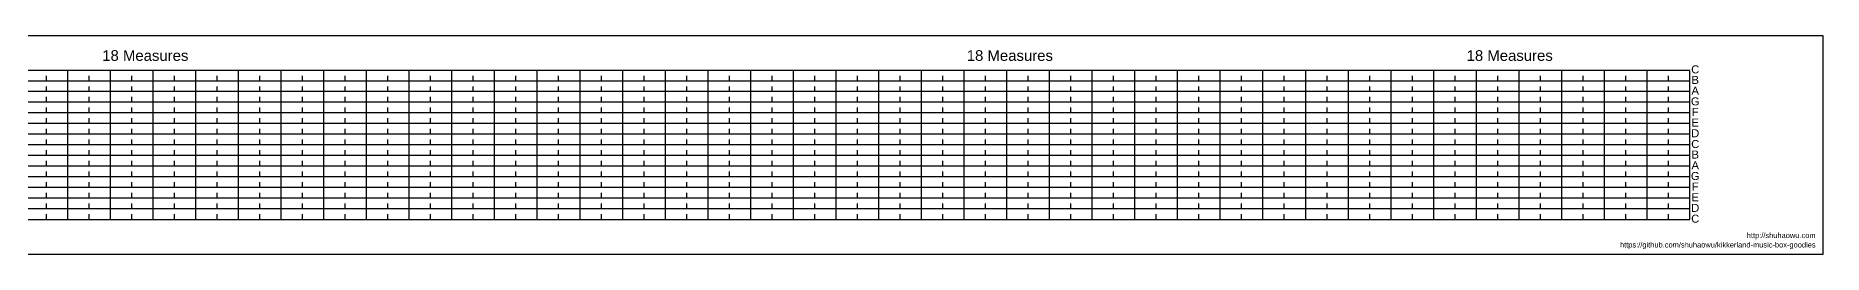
# Model space of a CAD drawing. Header units: inches. Extents: x 8.5 to 75.8, y 11.5 to 15.6.
# Drawn here: x 42.3 to 75.8, y 11.49 to 15.59 of the extents above; entities that cross this region are included whole.
import ezdxf

# ---------------------------------------------------------------- set-up
doc = ezdxf.new("R2010")
doc.units = ezdxf.units.IN
doc.header["$LTSCALE"] = 0.7
doc.header["$MEASUREMENT"] = 0
doc.linetypes.add('HIDDEN2', pattern=[0.1875, 0.125, -0.0625])
for name, color, linetype in [('8th Notes', 7, 'HIDDEN2'), ('Horizontal Lines', 7, 'Continuous'), ('Labels', 7, 'Continuous'), ('Quarter Notes', 7, 'Continuous')]:
    doc.layers.add(name, color=color, linetype=linetype)
doc.styles.get("Standard").update_dxf_attribs({"font": 'arial.ttf'})

msp = doc.modelspace()

# ---------------------------------------------------------------- linework, layer by layer
for p, q in [((75.8, 15.59), (10, 15.59)), ((75.8, 11.49), (75.8, 15.59)), ((10, 11.49), (75.8, 11.49))]:
    msp.add_line(p, q)
at = {"layer": '8th Notes'}
for p, q in [((42.5, 12.14), (42.5, 14.94)), ((43.3, 12.14), (43.3, 14.94)), ((44.1, 12.14), (44.1, 14.94)), ((44.9, 12.14), (44.9, 14.94)), ((45.7, 12.14), (45.7, 14.94)), ((46.5, 12.14), (46.5, 14.94)), ((47.3, 12.14), (47.3, 14.94)), ((48.1, 12.14), (48.1, 14.94)), ((48.9, 12.14), (48.9, 14.94)), ((49.7, 12.14), (49.7, 14.94)), ((50.5, 12.14), (50.5, 14.94)), ((51.3, 12.14), (51.3, 14.94)), ((52.1, 12.14), (52.1, 14.94)), ((52.9, 12.14), (52.9, 14.94)), ((53.7, 12.14), (53.7, 14.94)), ((54.5, 12.14), (54.5, 14.94)), ((55.3, 12.14), (55.3, 14.94)), ((56.1, 12.14), (56.1, 14.94)), ((56.9, 12.14), (56.9, 14.94)), ((57.7, 12.14), (57.7, 14.94)), ((58.5, 12.14), (58.5, 14.94)), ((59.3, 12.14), (59.3, 14.94)), ((60.1, 12.14), (60.1, 14.94)), ((60.9, 12.14), (60.9, 14.94)), ((61.7, 12.14), (61.7, 14.94)), ((62.5, 12.14), (62.5, 14.94)), ((63.3, 12.14), (63.3, 14.94)), ((64.1, 12.14), (64.1, 14.94)), ((64.9, 12.14), (64.9, 14.94)), ((65.7, 12.14), (65.7, 14.94)), ((66.5, 12.14), (66.5, 14.94)), ((67.3, 12.14), (67.3, 14.94)), ((68.1, 12.14), (68.1, 14.94)), ((68.9, 12.14), (68.9, 14.94)), ((69.7, 12.14), (69.7, 14.94)), ((70.5, 12.14), (70.5, 14.94)), ((71.3, 12.14), (71.3, 14.94)), ((72.1, 12.14), (72.1, 14.94)), ((72.9, 12.14), (72.9, 14.94))]:
    msp.add_line(p, q, dxfattribs=at)
at = {"layer": 'Horizontal Lines'}
for p, q in [((73.3, 14.94), (12.5, 14.94)), ((42.9, 12.14), (42.9, 14.94)), ((43.7, 12.14), (43.7, 14.94)), ((44.5, 12.14), (44.5, 14.94)), ((45.3, 12.14), (45.3, 14.94)), ((46.1, 12.14), (46.1, 14.94)), ((46.9, 12.14), (46.9, 14.94)), ((47.7, 12.14), (47.7, 14.94)), ((48.5, 12.14), (48.5, 14.94)), ((49.3, 12.14), (49.3, 14.94)), ((50.1, 12.14), (50.1, 14.94)), ((50.9, 12.14), (50.9, 14.94)), ((51.7, 12.14), (51.7, 14.94)), ((52.5, 12.14), (52.5, 14.94)), ((53.3, 12.14), (53.3, 14.94)), ((54.1, 12.14), (54.1, 14.94)), ((54.9, 12.14), (54.9, 14.94)), ((56.5, 12.14), (56.5, 14.94)), ((57.3, 12.14), (57.3, 14.94)), ((58.1, 12.14), (58.1, 14.94)), ((59.7, 12.14), (59.7, 14.94)), ((60.5, 12.14), (60.5, 14.94)), ((61.3, 12.14), (61.3, 14.94)), ((62.9, 12.14), (62.9, 14.94)), ((63.7, 12.14), (63.7, 14.94)), ((64.5, 12.14), (64.5, 14.94)), ((66.1, 12.14), (66.1, 14.94)), ((66.9, 12.14), (66.9, 14.94)), ((67.7, 12.14), (67.7, 14.94)), ((69.3, 12.14), (69.3, 14.94)), ((70.1, 12.14), (70.1, 14.94)), ((70.9, 12.14), (70.9, 14.94)), ((72.5, 12.14), (72.5, 14.94)), ((73.3, 12.14), (73.3, 14.94)), ((73.3, 12.14), (73.3, 14.94)), ((73.3, 14.74), (12.5, 14.74)), ((73.3, 14.54), (12.5, 14.54)), ((73.3, 14.34), (12.5, 14.34)), ((73.3, 14.14), (12.5, 14.14)), ((73.3, 13.94), (12.5, 13.94)), ((73.3, 13.74), (12.5, 13.74)), ((73.3, 13.54), (12.5, 13.54)), ((73.3, 13.34), (12.5, 13.34)), ((73.3, 13.14), (12.5, 13.14)), ((73.3, 12.94), (12.5, 12.94)), ((73.3, 12.74), (12.5, 12.74)), ((73.3, 12.54), (12.5, 12.54)), ((73.3, 12.34), (12.5, 12.34)), ((12.5, 12.14), (73.3, 12.14))]:
    msp.add_line(p, q, dxfattribs=at)
at = {"layer": 'Quarter Notes'}
for p, q in [((55.7, 12.14), (55.7, 14.94)), ((58.9, 12.14), (58.9, 14.94)), ((62.1, 12.14), (62.1, 14.94)), ((65.3, 12.14), (65.3, 14.94)), ((68.5, 12.14), (68.5, 14.94)), ((71.7, 12.14), (71.7, 14.94))]:
    msp.add_line(p, q, dxfattribs=at)

# ---------------------------------------------------------------- texts
at = {"char_height": 0.1, "attachment_point": 3}
for s, insert in [('http://shuhaowu.com', (75.656, 11.894)), ('https://github.com/shuhaowu/kikkerland-music-box-goodies', (75.656, 11.717))]:
    msp.add_mtext_dynamic_manual_height_columns(s, width=1.44798, gutter_width=1, heights=[0], dxfattribs=dict(at, insert=insert))
at = {"layer": 'Labels'}
for s, width, insert, char_height, attachment_point in [('\\A1;{\\H1x;  }18 Measures', 1.91745, (43.391, 15.318), 0.2, 1), ('\\A1;{\\H1x;  }18 Measures', 1.91745, (59.593, 15.318), 0.2, 1), ('\\A1;{\\H1x;  }18 Measures', 1.91745, (68.961, 15.318), 0.2, 1), ('C', 0.15, (73.401, 14.957), 0.15, 5), ('B', 0.15, (73.401, 14.76), 0.15, 5), ('G', 0.15, (73.401, 14.357), 0.15, 5), ('A', 0.15, (73.401, 14.56), 0.15, 5), ('F', 0.15, (73.401, 14.16), 0.15, 5), ('D', 0.15, (73.401, 13.76), 0.15, 5), ('E', 0.15, (73.401, 13.96), 0.15, 5), ('C', 0.15, (73.401, 13.557), 0.15, 5), ('B', 0.15, (73.401, 13.36), 0.15, 5), ('A', 0.15, (73.401, 13.16), 0.15, 5), ('G', 0.15, (73.401, 12.957), 0.15, 5), ('F', 0.15, (73.401, 12.76), 0.15, 5), ('D', 0.15, (73.401, 12.36), 0.15, 5), ('E', 0.15, (73.401, 12.56), 0.15, 5), ('C', 0.15, (73.401, 12.157), 0.15, 5)]:
    msp.add_mtext_dynamic_manual_height_columns(s, width=width, gutter_width=1, heights=[0], dxfattribs=dict(at, insert=insert, char_height=char_height, attachment_point=attachment_point))

doc.saveas('drawing.dxf')
